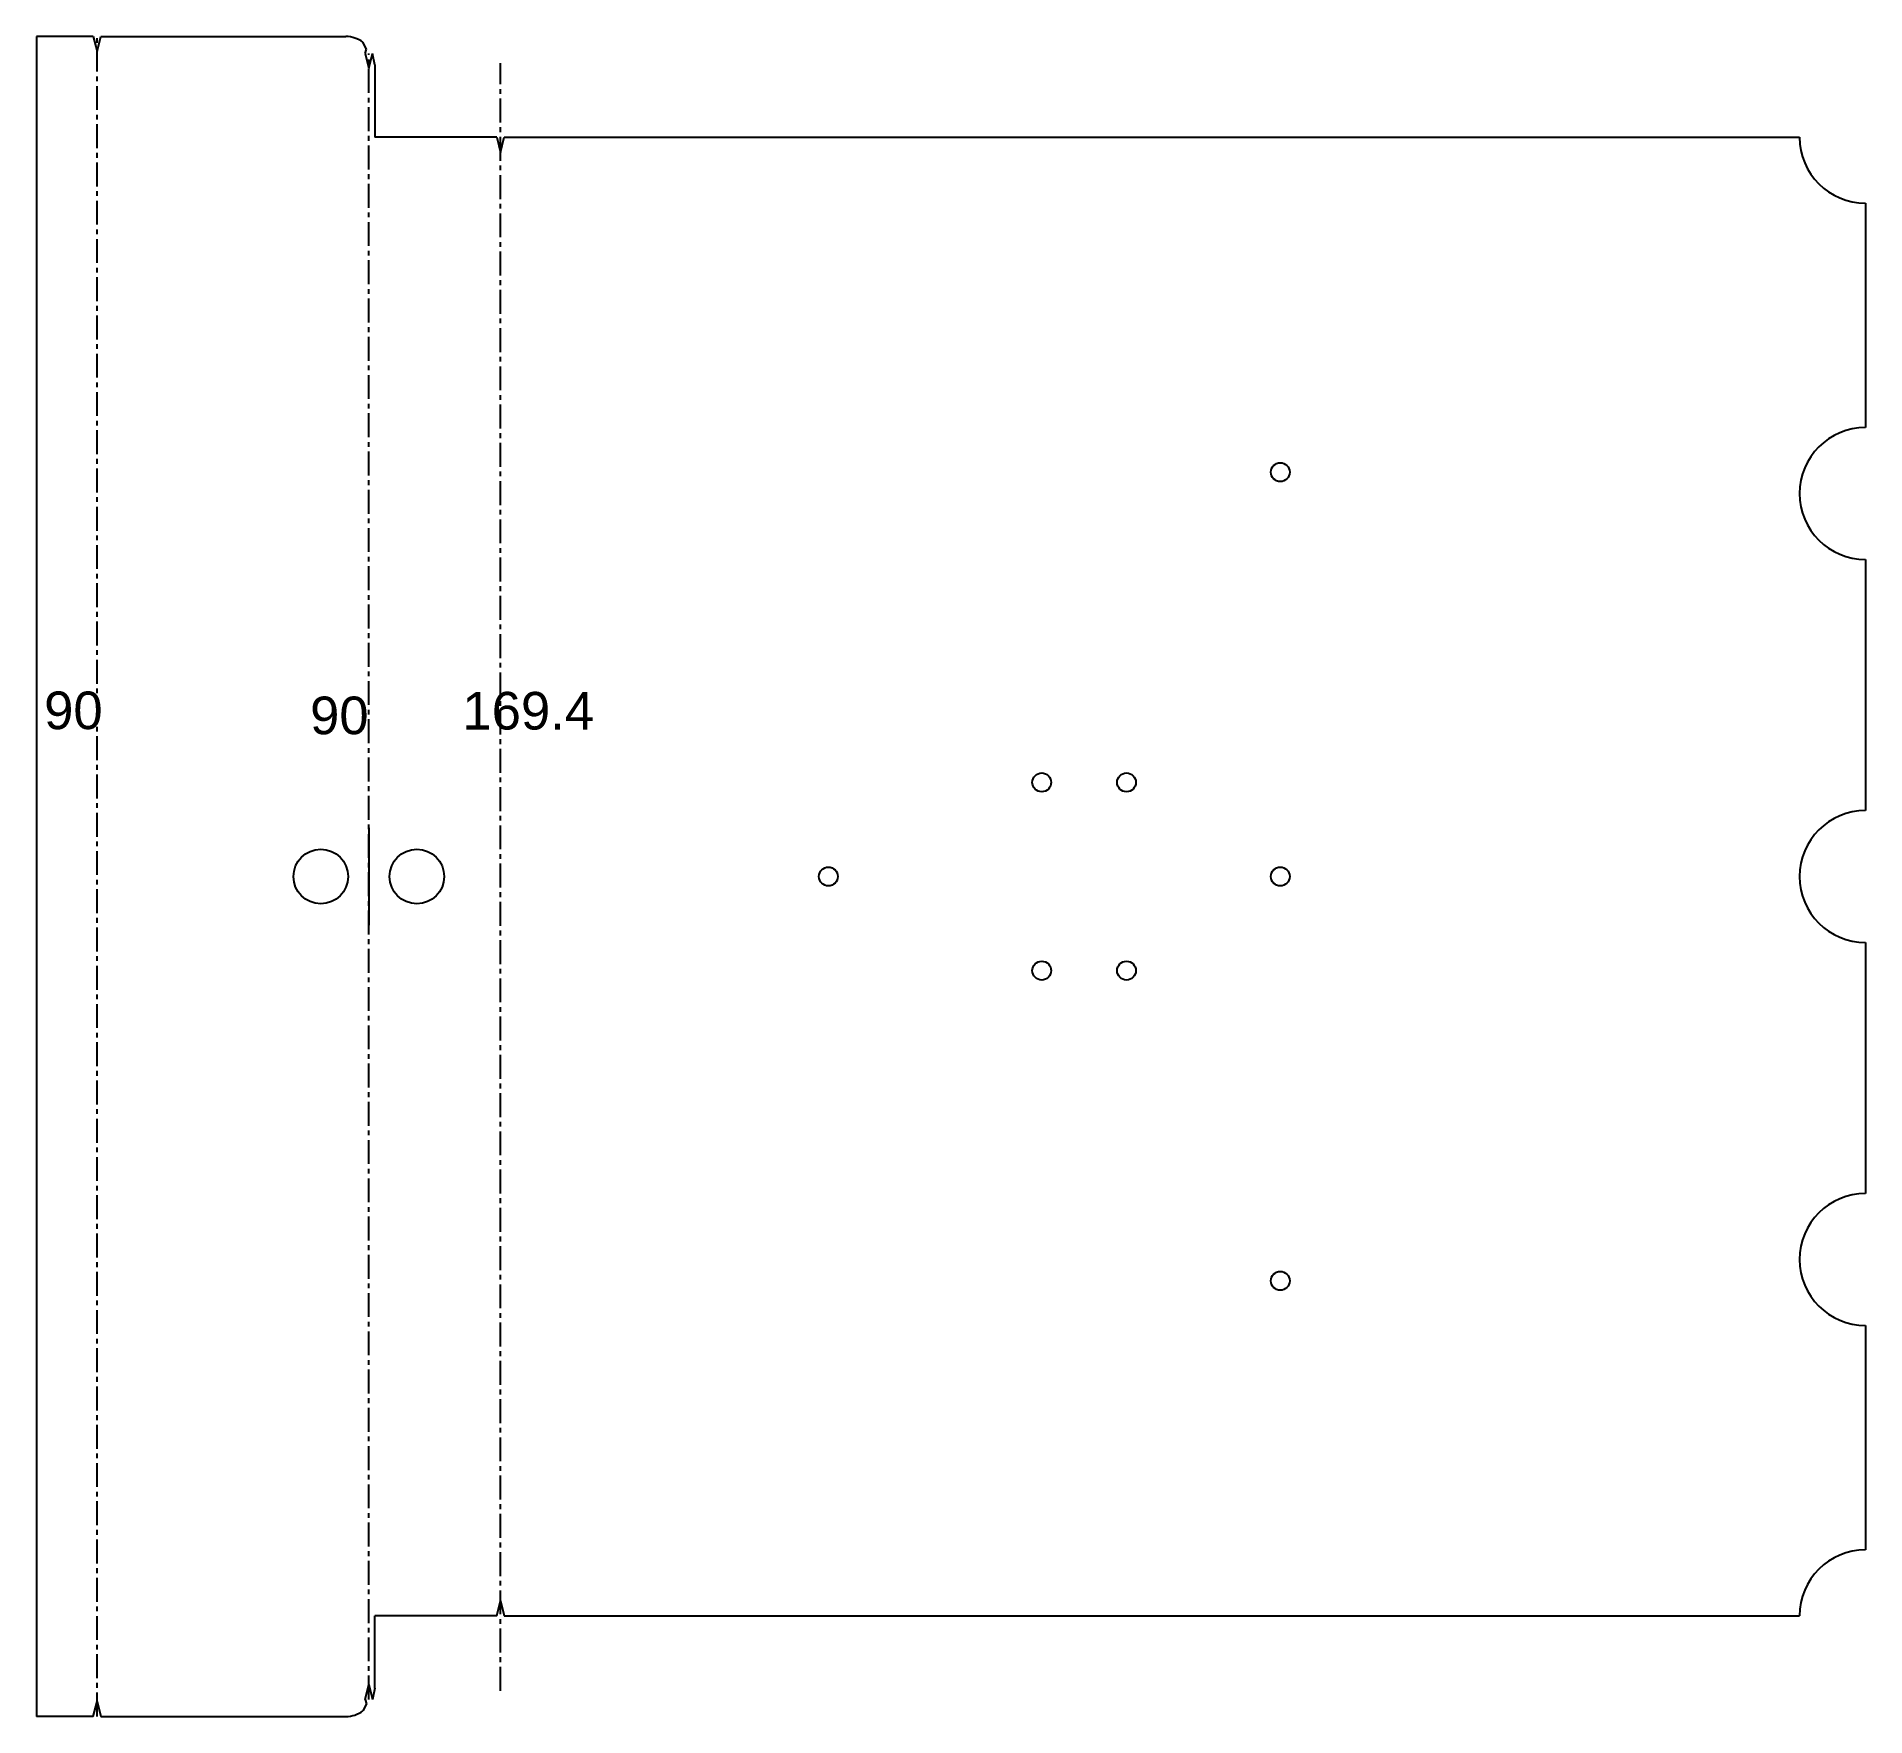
# Model space of a CAD drawing. Extents: x -93 to 878, y -20 to 873.
import ezdxf

# ---------------------------------------------------------------- set-up
doc = ezdxf.new("R2010")
doc.units = 0
doc.linetypes.add('CENTERX2', pattern=[20.32, 12.7, -2.54, 2.54, -2.54])
doc.layers.get('0').update_dxf_attribs({"linetype": 'CONTINUOUS'})
doc.layers.add('CONTORNO', color=7, linetype='CONTINUOUS')
doc.styles.add('STILE1', font='sanss___.ttf', dxfattribs={"height": 100})

msp = doc.modelspace()

# ---------------------------------------------------------------- linework, layer by layer
at = {"color": 7, "linetype": 'CONTINUOUS'}
for p, q in [((-92.71, 872.82), (-92.71, -19.58)), ((-62.58, 872.82), (-92.71, 872.82)), ((82.47, 866.15), (80.55, 869.82)), ((151.63, 819.32), (86.82, 819.32)), ((878.33, 784.32), (878.33, 665.07)), ((878.33, 595.07), (878.33, 461.62)), ((878.33, 391.62), (878.33, 258.17)), ((878.33, 188.17), (878.33, 68.92)), ((151.63, 33.92), (86.82, 33.92)), ((82.47, -12.9), (80.55, -16.58)), ((-62.58, -19.58), (-92.71, -19.58))]:
    msp.add_line(p, q, dxfattribs=at)
for p, q in [((-62.58, 872.82), (-60.58, 864.82)), ((-60.58, 864.82), (-58.58, 872.82)), ((-58.58, 872.82), (71.55, 872.82)), ((81.69, 863.82), (82.47, 866.15)), ((81.69, 863.82), (83.69, 855.82)), ((83.69, 855.82), (85.69, 863.82)), ((86.82, 857.82), (85.69, 863.82)), ((86.82, 857.82), (86.82, 819.32)), ((151.63, 819.32), (153.63, 811.32)), ((153.63, 811.32), (155.63, 819.32)), ((155.63, 819.32), (843.33, 819.32)), ((83.69, 452.52), (83.69, 400.73)), ((151.63, 33.92), (153.63, 41.92)), ((153.63, 41.92), (155.63, 33.92)), ((86.82, -4.58), (86.82, 33.92)), ((155.63, 33.92), (843.33, 33.92)), ((81.69, -10.58), (83.69, -2.58)), ((83.69, -2.58), (85.69, -10.58)), ((86.82, -4.58), (85.69, -10.58)), ((-62.58, -19.58), (-60.58, -11.58)), ((-60.58, -11.58), (-58.58, -19.58)), ((81.69, -10.58), (82.47, -12.9)), ((-58.58, -19.58), (71.55, -19.58))]:
    msp.add_line(p, q)
at = {"color": 7, "linetype": 'CENTERX2'}
for p, q in [((-60.58, -19.58), (-60.58, 872.82)), ((83.69, -10.58), (83.69, 863.82)), ((153.63, -5.95), (153.63, 858.7))]:
    msp.add_line(p, q, dxfattribs=at)
for centre, radius in [((567.65, 641.42), 5), ((440.99, 476.62), 5), ((485.99, 476.62), 5), ((58.19, 426.62), 14.5), ((109.19, 426.62), 14.5), ((327.7, 426.62), 5), ((567.65, 426.62), 5), ((440.99, 376.62), 5), ((485.99, 376.62), 5), ((567.65, 211.83), 5)]:
    msp.add_circle(centre, radius)
at = {"color": 7, "linetype": 'CONTINUOUS'}
for centre, start, end in [((71.55, 857.82), 53.1301, 90), ((71.55, -4.58), 270, 306.8699)]:
    msp.add_arc(centre, 15, start, end, dxfattribs=at)
for centre, start, end in [((878.33, 819.32), 180, 270), ((878.33, 630.07), 90, 270), ((878.33, 426.62), 90, 270), ((878.33, 223.17), 90, 270), ((878.33, 33.92), 90, 180)]:
    msp.add_arc(centre, 35, start, end)

# ---------------------------------------------------------------- texts
at = {"layer": 'CONTORNO', "linetype": 'CONTINUOUS', "style": 'STILE1'}
for s, p in [('90', (-88.7, 504.9)), ('169.4', (133.39, 504.69)), ('90', (52.51, 502.21))]:
    msp.add_text(s, height=20, dxfattribs=at).set_placement(p)

doc.saveas('drawing.dxf')
